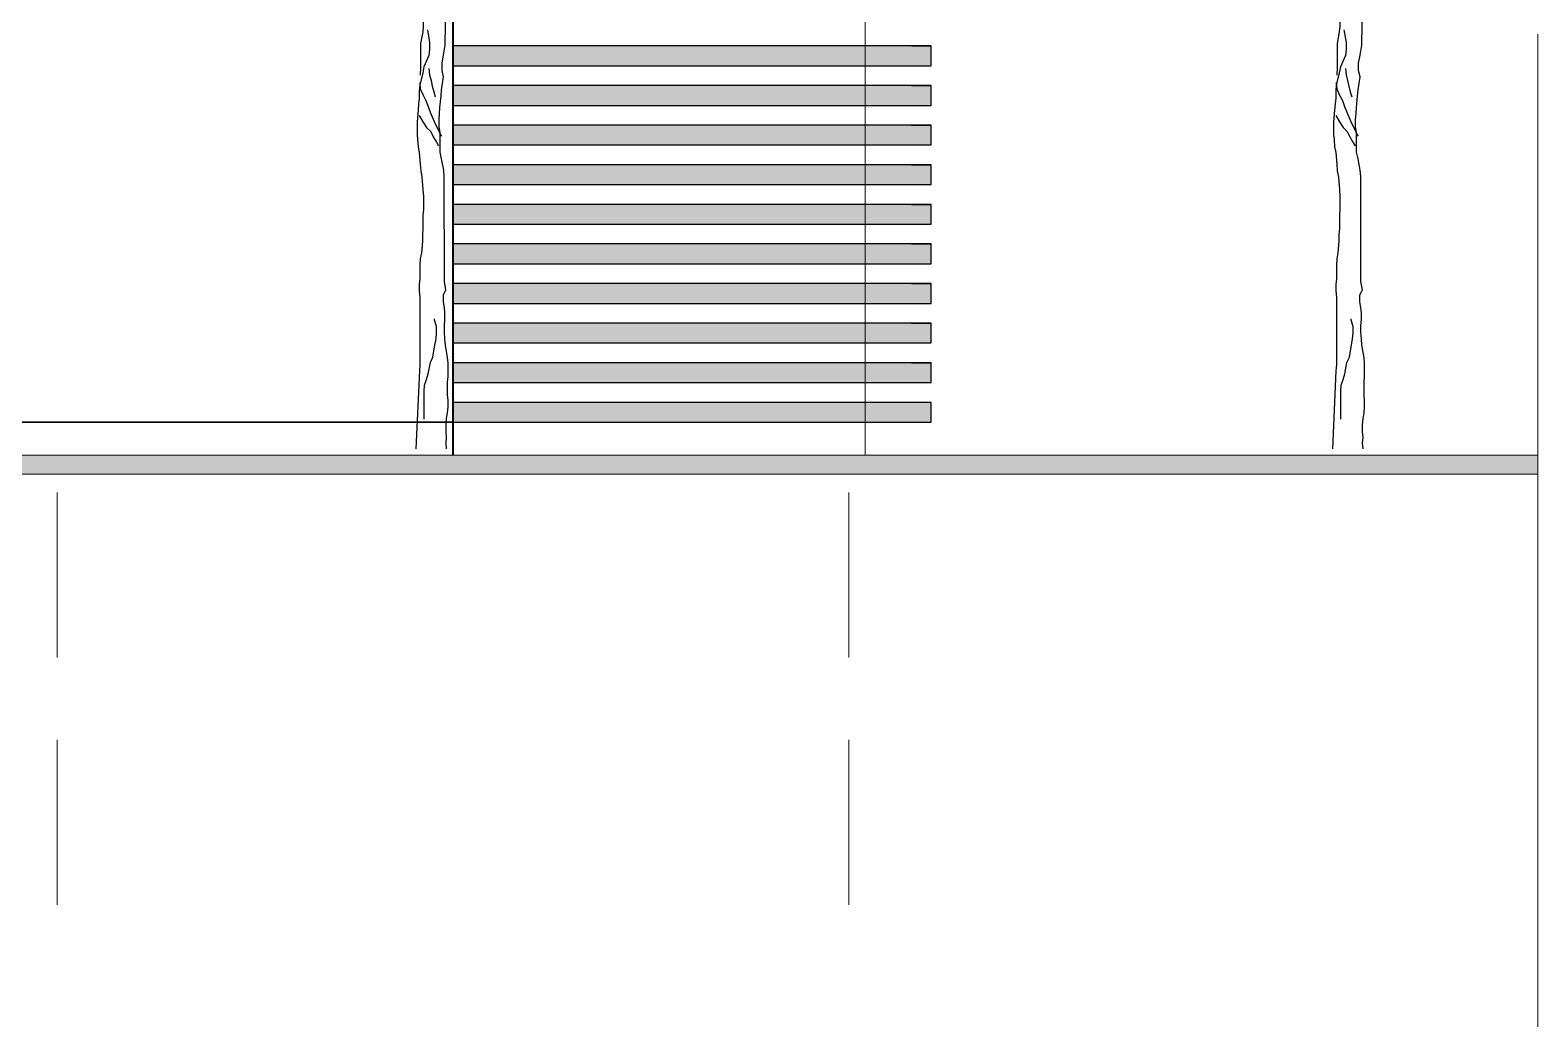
# Model space of a CAD drawing. Header units: millimetres. Extents: x 1564 to 2013, y 216 to 285.
# Drawn here: x 1606.97 to 1618.39, y 216.37 to 223.92 of the extents above; entities that cross this region are included whole.
import ezdxf

# ---------------------------------------------------------------- set-up
doc = ezdxf.new("R2010")
doc.units = ezdxf.units.MM
doc.header["$LTSCALE"] = 10
doc.linetypes.add('DASHED2', pattern=[0.375, 0.25, -0.125])
doc.layers.get('0').update_dxf_attribs({"color": 90})
doc.layers.add('CIEL', color=8, linetype='Continuous')
doc.layers.add('ÁRVORE PRESERVADA', color=252, linetype='Continuous')
for name, color, linetype, lineweight in [('cinza 03', 252, 'Continuous', 13), ('COTA', 90, 'Continuous', 9), ('linha estutura', 252, 'Continuous', 13), ('pn 02', 16, 'Continuous', 20), ('PN 05', 50, 'Continuous', 40), ('PN-03', 180, 'Continuous', 30)]:
    doc.layers.add(name, color=color, linetype=linetype, lineweight=lineweight)

# ---------------------------------------------------------------- blocks, each defined once
blk = doc.blocks.new('A$C338F7350')
for points in [[(5.322, 0), (5.317, 0.054), (5.322, 0.109), (5.317, 0.163), (5.317, 0.227), (5.321, 0.287), (5.331, 0.341), (5.336, 0.4), (5.336, 0.46), (5.331, 0.514), (5.331, 0.633), (5.336, 0.687), (5.336, 0.811), (5.331, 0.865), (5.311, 0.984), (5.306, 1.043), (5.301, 1.107), (5.301, 1.166), (5.306, 1.226), (5.306, 1.285), (5.301, 1.339), (5.291, 1.394), (5.291, 1.458), (5.315, 1.507), (5.301, 1.587), (5.3, 2.58), (5.295, 2.639), (5.275, 2.748), (5.26, 2.812), (5.26, 2.995), (5.25, 3.054), (5.25, 3.119), (5.255, 3.173), (5.259, 3.232), (5.269, 3.341), (5.274, 3.4), (5.284, 3.46), (5.294, 3.524), (5.279, 3.583), (5.279, 3.652), (5.289, 3.712), (5.299, 3.766), (5.308, 3.825), (5.308, 3.89), (5.313, 3.949), (5.313, 4.157)], [(5.14, 3.969), (5.16, 3.85), (5.16, 3.786), (5.155, 3.726), (5.106, 3.618), (5.096, 3.563), (5.067, 3.445), (5.062, 3.385), (5.062, 3.321), (5.057, 3.267), (5.052, 3.207), (5.042, 3.099), (5.042, 2.98), (5.047, 2.926), (5.052, 2.861), (5.062, 2.807), (5.072, 2.698), (5.077, 2.634), (5.087, 2.575), (5.097, 2.456), (5.102, 2.392), (5.102, 2.268), (5.097, 2.214), (5.097, 2.086), (5.093, 2.031), (5.093, 1.967), (5.083, 1.858), (5.073, 1.799), (5.068, 1.74), (5.068, 1.611), (5.063, 1.557), (5.063, 1.497), (5.068, 1.438), (5.069, 0.796), (5.064, 0.741), (5.03, 0.002)], [(5.101, 4.127), (5.101, 4.003), (5.096, 3.949), (5.076, 3.84), (5.076, 3.603), (5.071, 3.548), (5.071, 3.539)], [(5.155, 3.603), (5.16, 3.544), (5.175, 3.489), (5.185, 3.435), (5.2, 3.381), (5.215, 3.336)], [(5.067, 3.469), (5.072, 3.41), (5.096, 3.356), (5.126, 3.301), (5.146, 3.242), (5.166, 3.188), (5.215, 3.079), (5.24, 3.03), (5.265, 2.975), (5.275, 2.961)], [(5.062, 3.158), (5.097, 3.099), (5.131, 3.044), (5.171, 3.005), (5.195, 2.955), (5.225, 2.906), (5.245, 2.872)], [(5.109, 0.282), (5.109, 0.543), (5.114, 0.603), (5.133, 0.657), (5.148, 0.712), (5.168, 0.82), (5.192, 0.87), (5.202, 0.929), (5.212, 0.983), (5.222, 1.043), (5.227, 1.097), (5.227, 1.161), (5.207, 1.221), (5.207, 1.231)]]:
    blk.add_lwpolyline(points)

msp = doc.modelspace()

# ---------------------------------------------------------------- hatches: boundary and pattern name
at = {"layer": 'CIEL'}
for points in [[(1610.171, 223.8), (1610.171, 223.65), (1613.796, 223.65), (1613.796, 223.8)], [(1610.171, 223.5), (1610.171, 223.35), (1613.796, 223.35), (1613.796, 223.5)], [(1610.171, 223.2), (1610.171, 223.05), (1613.796, 223.05), (1613.796, 223.2)], [(1610.171, 222.9), (1610.171, 222.75), (1613.796, 222.75), (1613.796, 222.9)], [(1610.171, 222.6), (1610.171, 222.45), (1613.796, 222.45), (1613.796, 222.6)], [(1610.171, 222.3), (1610.171, 222.15), (1613.796, 222.15), (1613.796, 222.3)], [(1610.171, 222), (1610.171, 221.85), (1613.796, 221.85), (1613.796, 222)], [(1610.171, 221.7), (1610.171, 221.55), (1613.796, 221.55), (1613.796, 221.7)], [(1610.171, 221.4), (1610.171, 221.25), (1613.796, 221.25), (1613.796, 221.4)], [(1610.171, 221.1), (1610.171, 220.95), (1613.796, 220.95), (1613.796, 221.1)]]:
    msp.add_hatch(color=256, dxfattribs=at).paths.add_polyline_path(points)
at = {"layer": 'pn 02'}
msp.add_hatch(color=256, dxfattribs=at).paths.add_polyline_path([(1607.171, 220.7), (1599.171, 220.7), (1599.171, 220.557), (1607.171, 220.557)])
h = msp.add_hatch(color=256, dxfattribs=at)
h.paths.add_polyline_path([(1613.171, 220.7), (1607.171, 220.7), (1607.171, 220.557), (1613.171, 220.557)])
h.paths.add_polyline_path([(1618.395, 220.7), (1613.171, 220.7), (1613.171, 220.557), (1618.395, 220.557)])

# ---------------------------------------------------------------- linework, layer by layer
at = {"layer": 'CIEL'}
for p, q in [((1613.646, 223.8), (1613.796, 223.8)), ((1613.646, 223.5), (1613.796, 223.5)), ((1613.646, 223.2), (1613.796, 223.2)), ((1613.646, 222.9), (1613.796, 222.9)), ((1613.646, 222.6), (1613.796, 222.6)), ((1613.646, 222.3), (1613.796, 222.3)), ((1613.646, 222), (1613.796, 222)), ((1613.646, 221.7), (1613.796, 221.7)), ((1613.646, 221.4), (1613.796, 221.4)), ((1613.646, 221.25), (1613.796, 221.25))]:
    msp.add_line(p, q, dxfattribs=at)
for points in [[(1610.171, 223.8), (1610.171, 223.65), (1613.796, 223.65), (1613.796, 223.8)], [(1610.171, 223.5), (1610.171, 223.35), (1613.796, 223.35), (1613.796, 223.5)], [(1610.171, 223.2), (1610.171, 223.05), (1613.796, 223.05), (1613.796, 223.2)], [(1610.171, 222.9), (1610.171, 222.75), (1613.796, 222.75), (1613.796, 222.9)], [(1610.171, 222.6), (1610.171, 222.45), (1613.796, 222.45), (1613.796, 222.6)], [(1610.171, 222.3), (1610.171, 222.15), (1613.796, 222.15), (1613.796, 222.3)], [(1610.171, 222), (1610.171, 221.85), (1613.796, 221.85), (1613.796, 222)], [(1610.171, 221.7), (1610.171, 221.55), (1613.796, 221.55), (1613.796, 221.7)], [(1610.171, 221.4), (1610.171, 221.25), (1613.796, 221.25), (1613.796, 221.4)], [(1610.171, 221.1), (1610.171, 220.95), (1613.796, 220.95), (1613.796, 221.1)]]:
    msp.add_lwpolyline(points, close=True, dxfattribs=at)
at = {"layer": 'cinza 03'}
msp.add_line((1618.395, 223.889), (1618.395, 216.369), dxfattribs=at)
at = {"layer": 'COTA'}
for p, q in [((1613.296, 243.95), (1613.296, 220.7)), ((1611.858, 220.95), (1613.296, 220.95))]:
    msp.add_line(p, q, dxfattribs=at)
at = {"layer": 'linha estutura', "linetype": 'DASHED2', "ltscale": 0.5}
for p, q in [((1607.171, 217.293), (1607.171, 220.7)), ((1613.171, 217.293), (1613.171, 220.7))]:
    msp.add_line(p, q, dxfattribs=at)
at = {"layer": 'pn 02'}
for p, q in [((1573.968, 220.7), (1618.395, 220.7)), ((1573.968, 220.557), (1618.395, 220.557))]:
    msp.add_line(p, q, dxfattribs=at)
at = {"layer": 'PN 05'}
msp.add_line((1610.171, 224.9), (1610.171, 220.7), dxfattribs=at)
at = {"layer": 'PN-03'}
msp.add_line((1585.033, 220.95), (1610.171, 220.95), dxfattribs=at)

# ---------------------------------------------------------------- block references
at = {"layer": 'ÁRVORE PRESERVADA', "xscale": 0.7999999999999545, "yscale": 0.8000000000001819, "zscale": 0.8}
for p in [(1605.865, 220.747), (1612.813, 220.747)]:
    msp.add_blockref('A$C338F7350', p, dxfattribs=at)

doc.saveas('drawing.dxf')
